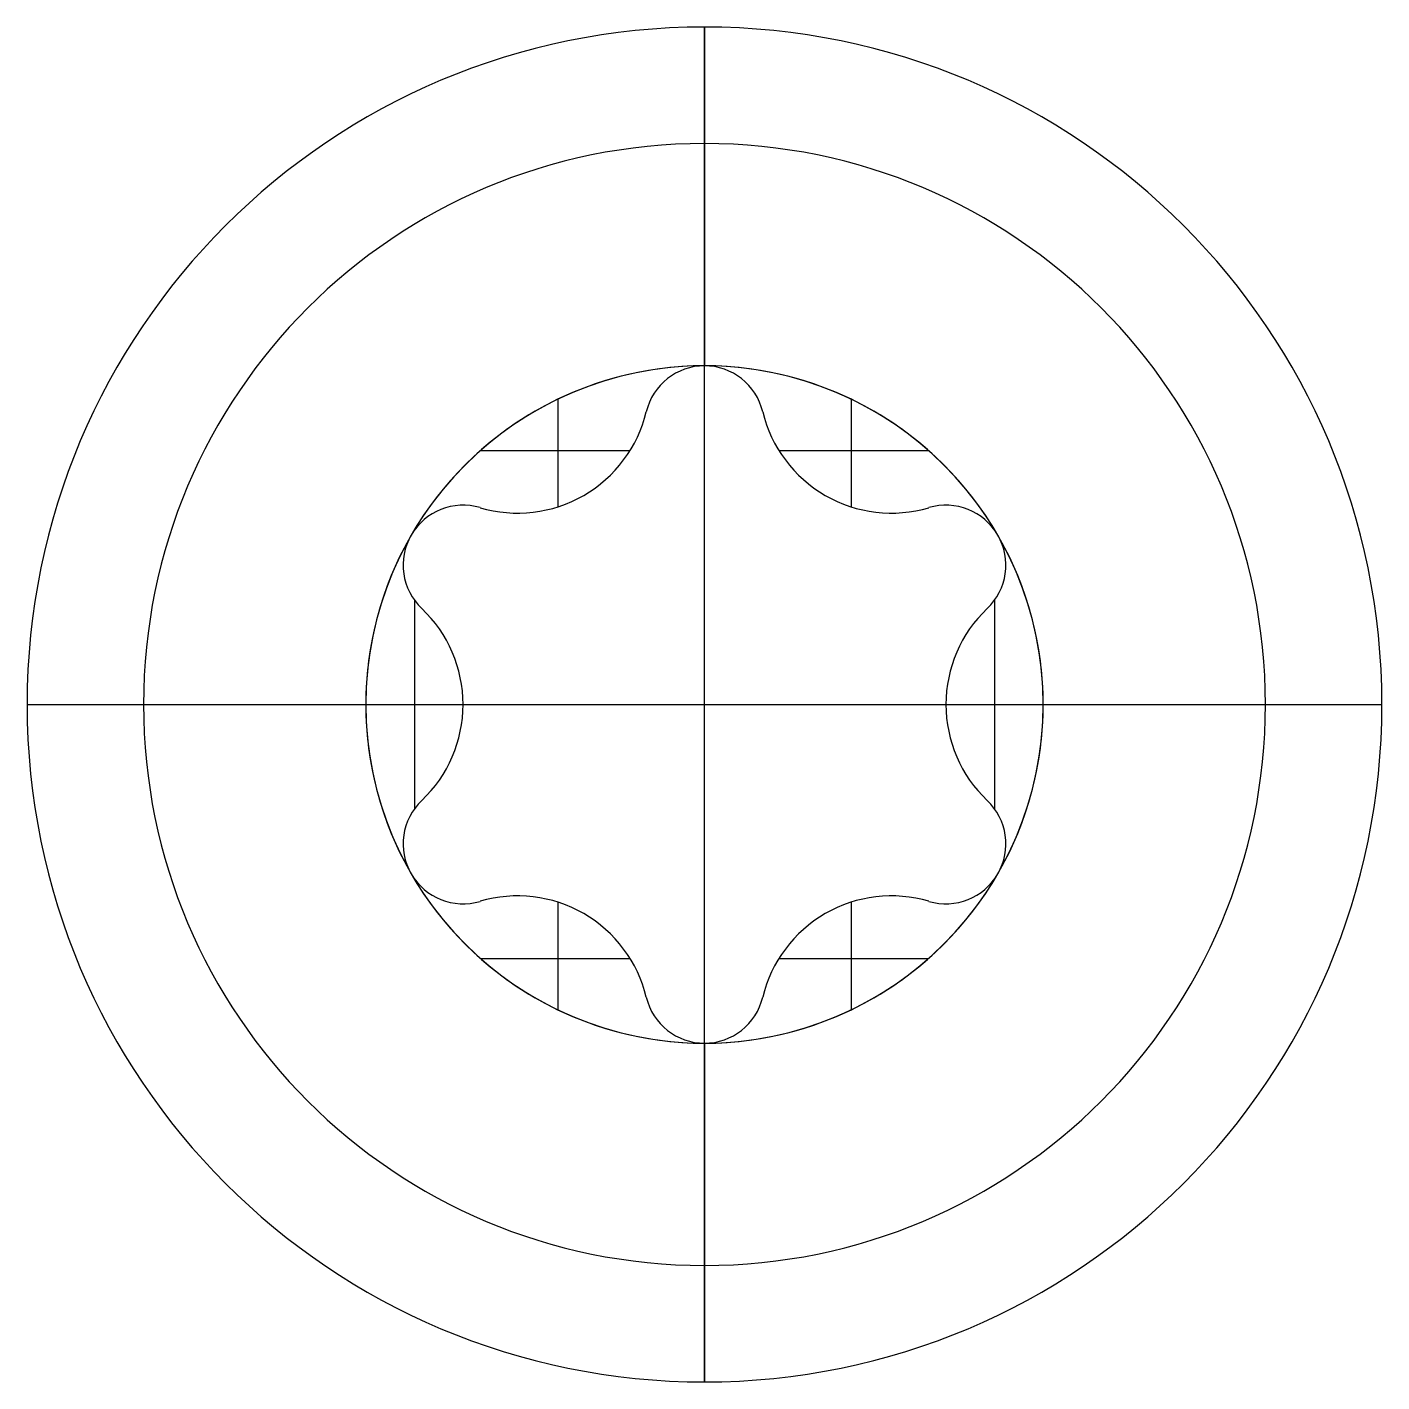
# Model space of a CAD drawing. Extents: x -4 to 4, y -4 to 4.
import ezdxf

# ---------------------------------------------------------------- set-up
doc = ezdxf.new("R2010")
doc.units = 0
doc.header["$MEASUREMENT"] = 0
doc.layers.add('LAYER_1', color=252, linetype='CONTINUOUS')

msp = doc.modelspace()

# ---------------------------------------------------------------- linework, layer by layer
at = {"layer": 'LAYER_1', "color": 252}
for p, q in [((0, 4, 1.4), (0, 4)), ((0, 2), (0, 4)), ((0, -2, -16), (0, 2, -16)), ((0, 2), (0, 2, -16)), ((0, 2, 1.4), (0, 2, 3.1)), ((0, -2, 1.4), (0, 2, 1.4)), ((-0.866, 1.8071, 3.1), (-0.866, 1.166, 3.1)), ((0.866, 1.8071, 3.1), (0.866, 1.166, 3.1)), ((-0.3439, 1.7289, 1.4), (-0.3439, 1.7289, 3.1)), ((0.3439, 1.7289, 1.4), (0.3439, 1.7289, 3.1)), ((-1.3231, 1.5, 3.1), (-0.4391, 1.5, 3.1)), ((0.4391, 1.5, 3.1), (1.3231, 1.5, 3.1)), ((-0.7129, 1.2347, 1.4), (-0.7129, 1.2347, 3.1)), ((0.7129, 1.2347, 1.4), (0.7129, 1.2347, 3.1)), ((-1.3253, 1.1623, 1.4), (-1.3253, 1.1623, 3.1)), ((1.3253, 1.1623, 1.4), (1.3253, 1.1623, 3.1)), ((1.5568, 1.1517, 1.4), (1.5568, 1.1517, 3.1)), ((-1.7321, 1, 1.4), (-1.7321, 1, 3.1)), ((1.7321, 1, 1.4), (1.7321, 1, 3.1)), ((1.7758, 0.7724, 1.4), (1.7758, 0.7724, 3.1)), ((-1.7129, 0.6183, 3.1), (-1.7129, -0.6183, 3.1)), ((-1.6692, 0.5666, 1.4), (-1.6692, 0.5666, 3.1)), ((1.6692, 0.5666, 1.4), (1.6692, 0.5666, 3.1)), ((1.7129, 0.6183, 3.1), (1.7129, -0.6183, 3.1)), ((-1.4892, 0.3084, 1.4), (-1.4892, 0.3084, 3.1)), ((-4, 0, 1.4), (-4, 0)), ((-4, 0), (-2, 0)), ((1.4258, 0, 3.1), (2, 0, 3.1)), ((1.4258, 0, 1.4), (1.4258, 0, 3.1)), ((2, 0), (4, 0)), ((4, 0, 1.4), (4, 0)), ((-2, 0, 3.1), (-1.4258, 0, 3.1)), ((-2, 0), (-2, 0, -16)), ((-2, 0, -16), (2, 0, -16)), ((-1.4258, 0, 1.4), (-1.4258, 0, 3.1)), ((-1.4258, 0, 1.4), (1.4258, 0, 1.4)), ((2, 0), (2, 0, -16)), ((-1.4892, -0.3084, 1.4), (-1.4892, -0.3084, 3.1)), ((-1.6692, -0.5666, 1.4), (-1.6692, -0.5666, 3.1)), ((1.6692, -0.5666, 1.4), (1.6692, -0.5666, 3.1)), ((1.7758, -0.7724, 1.4), (1.7758, -0.7724, 3.1)), ((-1.7321, -1, 1.4), (-1.7321, -1, 3.1)), ((1.7321, -1, 1.4), (1.7321, -1, 3.1)), ((-1.3253, -1.1623, 1.4), (-1.3253, -1.1623, 3.1)), ((-0.866, -1.166, 3.1), (-0.866, -1.8071, 3.1)), ((0.866, -1.166, 3.1), (0.866, -1.8071, 3.1)), ((1.3253, -1.1623, 1.4), (1.3253, -1.1623, 3.1)), ((1.5568, -1.1517, 1.4), (1.5568, -1.1517, 3.1)), ((-0.7129, -1.2347, 1.4), (-0.7129, -1.2347, 3.1)), ((0.7129, -1.2347, 1.4), (0.7129, -1.2347, 3.1)), ((-1.3231, -1.5, 3.1), (-0.4391, -1.5, 3.1)), ((0.4391, -1.5, 3.1), (1.3231, -1.5, 3.1)), ((-0.3439, -1.7289, 1.4), (-0.3439, -1.7289, 3.1)), ((0.3439, -1.7289, 1.4), (0.3439, -1.7289, 3.1)), ((0, -2), (0, -2, -16)), ((0, -4), (0, -2)), ((0, -2, 1.4), (0, -2, 3.1)), ((0, -4, 1.4), (0, -4))]:
    msp.add_line(p, q, dxfattribs=at)
for centre, radius, start, end in [((0, 0, 1.4), 4, 90, 270), ((0, 0), 4, 90, 270), ((0, 0, 0.7), 4, 90, 270), ((0, 0, 1.4), 4, 270, 90), ((0, 0), 4, 270, 90), ((0, 0, 0.7), 4, 270, 90), ((0, 0, 2.6176), 3.3124, 90, 270), ((0, 0, 2.6176), 3.3124, 270, 90), ((0, 0), 2, 90, 270), ((0, 0, -16), 2, 90, 270), ((0, 0, -8), 2, 90, 270), ((0, 0, 3.1), 2, 90, 150), ((0, 1.6463, 3.1), 0.3537, 90.00012, 166.5008), ((0, 1.6463, 1.4), 0.3537, 13.49908, 166.50092), ((0, 1.6463, 2.25), 0.3537, 13.49908, 166.50092), ((0, 0), 2, 270, 90), ((0, 0, -16), 2, 270, 90), ((0, 0, 3.1), 2, 30, 90), ((0, 1.6463, 3.1), 0.3537, 13.4992, 89.99988), ((0, 0, -8), 2, 270, 90), ((-1.1034, 1.9112, 3.1), 0.7811, 253.49908, 346.50092), ((-1.1034, 1.9112, 1.4), 0.7811, 253.49908, 346.50092), ((-1.1034, 1.9112, 2.25), 0.7811, 253.49908, 346.50092), ((1.1034, 1.9112, 3.1), 0.7811, 193.49908, 286.50092), ((1.1034, 1.9112, 1.4), 0.7811, 193.49908, 286.50092), ((1.1034, 1.9112, 2.25), 0.7811, 193.49908, 286.50092), ((-1.4258, 0.8232, 1.4), 0.3537, 73.49908, 226.50092), ((-1.4258, 0.8232, 2.25), 0.3537, 73.49908, 226.50092), ((-1.4258, 0.8232, 3.1), 0.3537, 73.4992, 149.99988), ((1.4258, 0.8232, 1.4), 0.3537, 30.00012, 106.5008), ((1.4258, 0.8232, 3.1), 0.3537, 30.00012, 106.5008), ((1.4258, 0.8232, 2.25), 0.3537, 30, 106.50092), ((0, 0, 3.1), 2, 150, 210), ((-1.4258, 0.8232, 3.1), 0.3537, 150.00012, 226.5008), ((1.4258, 0.8232, 3.1), 0.3537, 313.4992, 29.99988), ((1.4258, 0.8232, 1.4), 0.3537, 313.4992, 29.99988), ((1.4258, 0.8232, 2.25), 0.3537, 313.49908, 30), ((0, 0, 3.1), 2, 330, 30), ((-2.2069, 0, 3.1), 0.7811, 0, 46.50092), ((-2.2069, 0, 1.4), 0.7811, 0, 46.50092), ((-2.2069, 0, 2.25), 0.7811, 0, 46.50092), ((2.2069, 0, 3.1), 0.7811, 133.49908, 226.50092), ((2.2069, 0, 1.4), 0.7811, 133.49908, 226.50092), ((2.2069, 0, 2.25), 0.7811, 133.49908, 226.50092), ((-2.2069, 0, 1.4), 0.7811, 313.49908, 0), ((-2.2069, 0, 3.1), 0.7811, 313.49908, 0), ((-2.2069, 0, 2.25), 0.7811, 313.49908, 0), ((-1.4258, -0.8232, 3.1), 0.3537, 133.4992, 209.99988), ((-1.4258, -0.8232, 1.4), 0.3537, 133.49908, 286.50092), ((-1.4258, -0.8232, 2.25), 0.3537, 133.49908, 286.50092), ((1.4258, -0.8232, 1.4), 0.3537, 330.00012, 46.5008), ((1.4258, -0.8232, 3.1), 0.3537, 330.00012, 46.5008), ((1.4258, -0.8232, 2.25), 0.3537, 330, 46.50092), ((-1.4258, -0.8232, 3.1), 0.3537, 210.00012, 286.5008), ((0, 0, 3.1), 2, 210, 270), ((0, 0, 3.1), 2, 270, 330), ((1.4258, -0.8232, 3.1), 0.3537, 253.4992, 329.99988), ((1.4258, -0.8232, 1.4), 0.3537, 253.4992, 329.99988), ((1.4258, -0.8232, 2.25), 0.3537, 253.49908, 330), ((-1.1034, -1.9112, 3.1), 0.7811, 13.49908, 106.50092), ((-1.1034, -1.9112, 1.4), 0.7811, 13.49908, 106.50092), ((-1.1034, -1.9112, 2.25), 0.7811, 13.49908, 106.50092), ((1.1034, -1.9112, 3.1), 0.7811, 73.49908, 166.50092), ((1.1034, -1.9112, 1.4), 0.7811, 73.49908, 166.50092), ((1.1034, -1.9112, 2.25), 0.7811, 73.49908, 166.50092), ((0, -1.6463, 3.1), 0.3537, 193.4992, 269.99988), ((0, -1.6463, 1.4), 0.3537, 193.49908, 346.50092), ((0, -1.6463, 2.25), 0.3537, 193.49908, 346.50092), ((0, -1.6463, 3.1), 0.3537, 270.00012, 346.5008)]:
    msp.add_arc(centre, radius, start, end, dxfattribs=at)
at = {"layer": 'LAYER_1', "color": 252, "extrusion": (1, 0, 0)}
msp.add_arc((2, 1.0735), 2.0265, 9.27102, 89.99991, dxfattribs=at)
at = {"layer": 'LAYER_1', "color": 252, "extrusion": (-3.80665e-16, 1, 5.59979e-17)}
msp.add_arc((2, 1.0735), 2.0265, 9.27093, 90, dxfattribs=at)
at = {"layer": 'LAYER_1', "color": 252, "extrusion": (4.0399e-18, 1, -1.25862e-16)}
msp.add_arc((-2, 1.0735), 2.0265, 90, 170.72907, dxfattribs=at)
at = {"layer": 'LAYER_1', "color": 252, "extrusion": (1, -2.26734e-14, 1.28727e-14)}
msp.add_arc((-2, 1.0735), 2.0265, 90.00009, 170.72898, dxfattribs=at)

doc.saveas('drawing.dxf')
